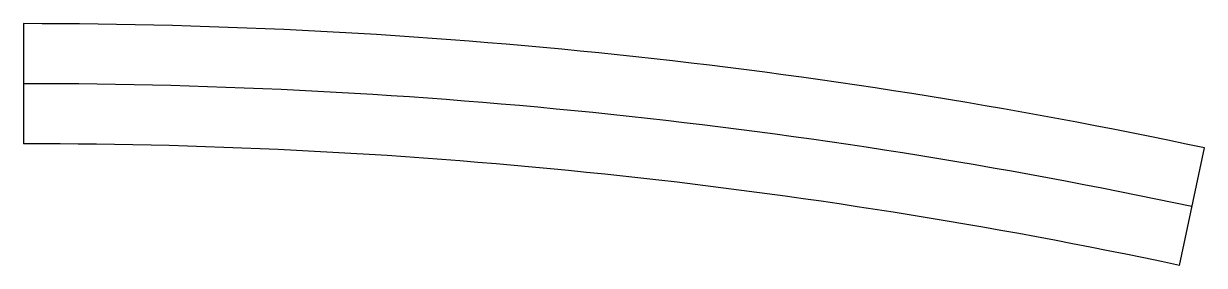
# Model space of a CAD drawing. Header units: millimetres. Extents: x 0 to 207, y 0 to 42.
import ezdxf

# ---------------------------------------------------------------- set-up
doc = ezdxf.new("R2010")
doc.units = ezdxf.units.MM
doc.header["$LTSCALE"] = 6
doc.header["$MEASUREMENT"] = 0
doc.layers.add('Oblouky', color=96, linetype='CONTINUOUS')

msp = doc.modelspace()

# ---------------------------------------------------------------- linework, layer by layer
at = {"layer": 'Oblouky'}
for p, q in [((0, 42.27), (0, 21.27)), ((202.4, 0), (206.77, 20.54))]:
    msp.add_line(p, q, dxfattribs=at)
for radius in [994.5, 984, 973.5]:
    msp.add_arc((0, -952.23), radius, 78, 90, dxfattribs=at)

doc.saveas('drawing.dxf')
